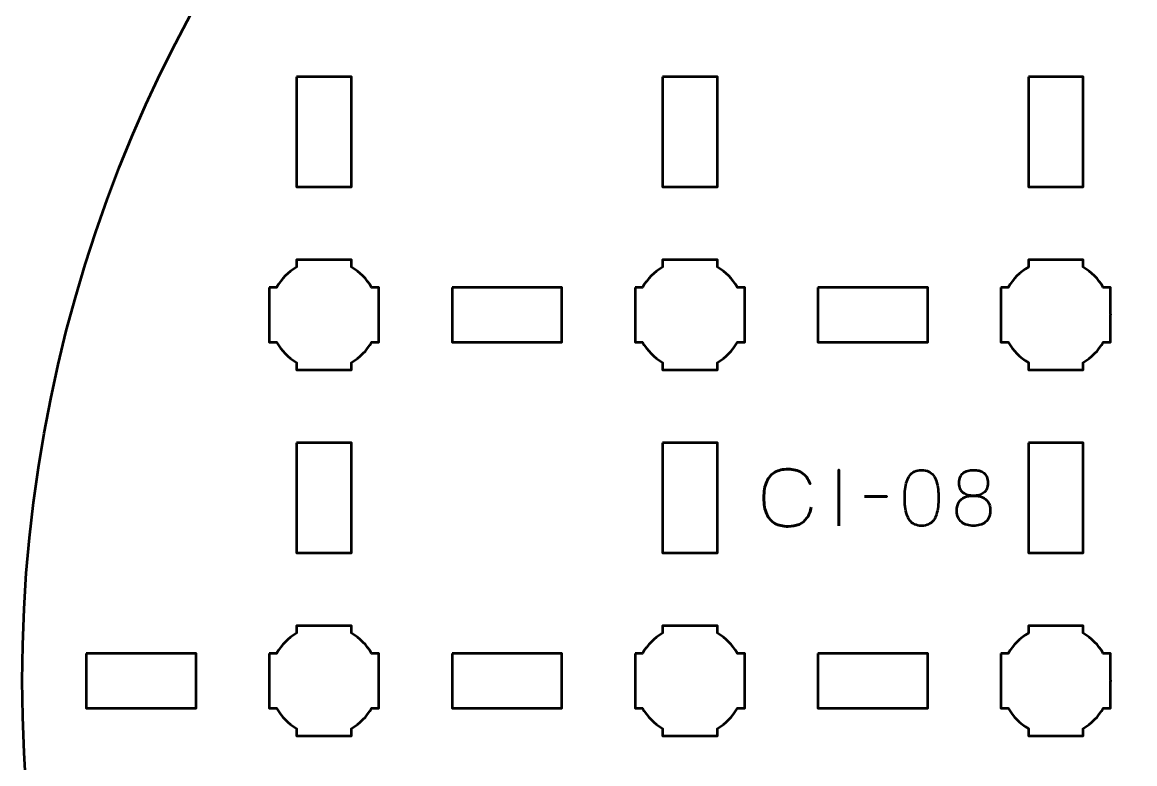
# Model space of a CAD drawing. Header units: centimetres. Extents: x -18.1 to -2.8, y -22.5 to -7.2.
# Drawn here: x -18.15 to -12.07, y -15.3 to -11.25 of the extents above; entities that cross this region are included whole.
import ezdxf

# ---------------------------------------------------------------- set-up
doc = ezdxf.new("R2010")
doc.units = ezdxf.units.CM
doc.header["$MEASUREMENT"] = 0
doc.layers.add('Layer 1', color=7, linetype='Continuous')

msp = doc.modelspace()

# ---------------------------------------------------------------- linework, layer by layer
at = {"layer": 'Layer 1', "lineweight": 53}
msp.add_ellipse((-10.49999, -14.85003), major_axis=(0, 7.65), ratio=1, dxfattribs=at)
for points, knots in [([(-16.6501, -11.55002), (-16.6501, -11.55002), (-16.3501, -11.55002), (-16.3501, -11.55002), (-16.3501, -11.55002), (-16.3501, -11.55002), (-16.3501, -12.15003), (-16.3501, -12.15003), (-16.3501, -12.15003), (-16.3501, -12.15003), (-16.6501, -12.15003), (-16.6501, -12.15003), (-16.6501, -12.15003), (-16.6501, -12.15003), (-16.6501, -11.55002), (-16.6501, -11.55002)], [0, 0, 0, 0, 0.25, 0.25, 0.25, 0.25, 0.5, 0.5, 0.5, 0.5, 0.75, 0.75, 0.75, 0.75, 1, 1, 1, 1]), ([(-14.64999, -11.55002), (-14.64999, -11.55002), (-14.34999, -11.55002), (-14.34999, -11.55002), (-14.34999, -11.55002), (-14.34999, -11.55002), (-14.34999, -12.15003), (-14.34999, -12.15003), (-14.34999, -12.15003), (-14.34999, -12.15003), (-14.64999, -12.15003), (-14.64999, -12.15003), (-14.64999, -12.15003), (-14.64999, -12.15003), (-14.64999, -11.55002), (-14.64999, -11.55002)], [0, 0, 0, 0, 0.25, 0.25, 0.25, 0.25, 0.5, 0.5, 0.5, 0.5, 0.75, 0.75, 0.75, 0.75, 1, 1, 1, 1]), ([(-12.65006, -11.55002), (-12.65006, -11.55002), (-12.35006, -11.55002), (-12.35006, -11.55002), (-12.35006, -11.55002), (-12.35006, -11.55002), (-12.35006, -12.15003), (-12.35006, -12.15003), (-12.35006, -12.15003), (-12.35006, -12.15003), (-12.65006, -12.15003), (-12.65006, -12.15003), (-12.65006, -12.15003), (-12.65006, -12.15003), (-12.65006, -11.55002), (-12.65006, -11.55002)], [0, 0, 0, 0, 0.25, 0.25, 0.25, 0.25, 0.5, 0.5, 0.5, 0.5, 0.75, 0.75, 0.75, 0.75, 1, 1, 1, 1]), ([(-16.8, -12.69994), (-16.8, -12.69994), (-16.7598, -12.69994), (-16.7598, -12.69994), (-16.7598, -12.69994), (-16.73347, -12.65442), (-16.69551, -12.61649), (-16.65, -12.59016), (-16.65, -12.59016), (-16.65, -12.59016), (-16.65, -12.54994), (-16.65, -12.54994), (-16.65, -12.54994), (-16.65, -12.54994), (-16.35, -12.54994), (-16.35, -12.54994), (-16.35, -12.54994), (-16.35, -12.54994), (-16.35, -12.59013), (-16.35, -12.59013), (-16.35, -12.59013), (-16.30447, -12.61646), (-16.26648, -12.65441), (-16.24012, -12.69994), (-16.24012, -12.69994), (-16.24012, -12.69994), (-16.2, -12.69994), (-16.2, -12.69994), (-16.2, -12.69994), (-16.2, -12.69994), (-16.2, -12.84536), (-16.2, -12.84536), (-16.2, -12.84536), (-16.2, -12.84536), (-16.19994, -12.85001), (-16.19994, -12.85001), (-16.19994, -12.85001), (-16.19994, -12.85001), (-16.2, -12.85465), (-16.2, -12.85465), (-16.2, -12.85465), (-16.2, -12.85465), (-16.2, -12.99994), (-16.2, -12.99994), (-16.2, -12.99994), (-16.2, -12.99994), (-16.24007, -12.99994), (-16.24007, -12.99994), (-16.24007, -12.99994), (-16.26642, -13.04551), (-16.30442, -13.08352), (-16.35, -13.10988), (-16.35, -13.10988), (-16.35, -13.10988), (-16.35, -13.14994), (-16.35, -13.14994), (-16.35, -13.14994), (-16.35, -13.14994), (-16.49328, -13.14994), (-16.49328, -13.14994), (-16.49328, -13.14994), (-16.49328, -13.14994), (-16.49995, -13.15002), (-16.49995, -13.15002), (-16.49995, -13.15002), (-16.49995, -13.15002), (-16.50663, -13.14994), (-16.50663, -13.14994), (-16.50663, -13.14994), (-16.50663, -13.14994), (-16.65, -13.14994), (-16.65, -13.14994), (-16.65, -13.14994), (-16.65, -13.14994), (-16.65, -13.10984), (-16.65, -13.10984), (-16.65, -13.10984), (-16.69554, -13.08348), (-16.73352, -13.04549), (-16.75985, -12.99994), (-16.75985, -12.99994), (-16.75985, -12.99994), (-16.8, -12.99994), (-16.8, -12.99994), (-16.8, -12.99994), (-16.8, -12.99994), (-16.8, -12.69994), (-16.8, -12.69994)], [0, 0, 0, 0, 0.0454545, 0.0454545, 0.0454545, 0.0454545, 0.0909091, 0.0909091, 0.0909091, 0.0909091, 0.1363636, 0.1363636, 0.1363636, 0.1363636, 0.1818182, 0.1818182, 0.1818182, 0.1818182, 0.2272727, 0.2272727, 0.2272727, 0.2272727, 0.2727273, 0.2727273, 0.2727273, 0.2727273, 0.3181818, 0.3181818, 0.3181818, 0.3181818, 0.3636364, 0.3636364, 0.3636364, 0.3636364, 0.4090909, 0.4090909, 0.4090909, 0.4090909, 0.4545455, 0.4545455, 0.4545455, 0.4545455, 0.5, 0.5, 0.5, 0.5, 0.5454545, 0.5454545, 0.5454545, 0.5454545, 0.5909091, 0.5909091, 0.5909091, 0.5909091, 0.6363636, 0.6363636, 0.6363636, 0.6363636, 0.6818182, 0.6818182, 0.6818182, 0.6818182, 0.7272727, 0.7272727, 0.7272727, 0.7272727, 0.7727273, 0.7727273, 0.7727273, 0.7727273, 0.8181818, 0.8181818, 0.8181818, 0.8181818, 0.8636364, 0.8636364, 0.8636364, 0.8636364, 0.9090909, 0.9090909, 0.9090909, 0.9090909, 0.9545455, 0.9545455, 0.9545455, 0.9545455, 1, 1, 1, 1]), ([(-14.8, -12.69994), (-14.8, -12.69994), (-14.7598, -12.69994), (-14.7598, -12.69994), (-14.7598, -12.69994), (-14.73347, -12.65442), (-14.69551, -12.61649), (-14.65, -12.59016), (-14.65, -12.59016), (-14.65, -12.59016), (-14.65, -12.54994), (-14.65, -12.54994), (-14.65, -12.54994), (-14.65, -12.54994), (-14.35, -12.54994), (-14.35, -12.54994), (-14.35, -12.54994), (-14.35, -12.54994), (-14.35, -12.59013), (-14.35, -12.59013), (-14.35, -12.59013), (-14.30447, -12.61646), (-14.26648, -12.65441), (-14.24012, -12.69994), (-14.24012, -12.69994), (-14.24012, -12.69994), (-14.2, -12.69994), (-14.2, -12.69994), (-14.2, -12.69994), (-14.2, -12.69994), (-14.2, -12.84536), (-14.2, -12.84536), (-14.2, -12.84536), (-14.2, -12.84536), (-14.19994, -12.85001), (-14.19994, -12.85001), (-14.19994, -12.85001), (-14.19994, -12.85001), (-14.2, -12.85465), (-14.2, -12.85465), (-14.2, -12.85465), (-14.2, -12.85465), (-14.2, -12.99994), (-14.2, -12.99994), (-14.2, -12.99994), (-14.2, -12.99994), (-14.24007, -12.99994), (-14.24007, -12.99994), (-14.24007, -12.99994), (-14.26642, -13.04551), (-14.30442, -13.08352), (-14.35, -13.10988), (-14.35, -13.10988), (-14.35, -13.10988), (-14.35, -13.14994), (-14.35, -13.14994), (-14.35, -13.14994), (-14.35, -13.14994), (-14.49328, -13.14994), (-14.49328, -13.14994), (-14.49328, -13.14994), (-14.49328, -13.14994), (-14.49995, -13.15002), (-14.49995, -13.15002), (-14.49995, -13.15002), (-14.49995, -13.15002), (-14.50663, -13.14994), (-14.50663, -13.14994), (-14.50663, -13.14994), (-14.50663, -13.14994), (-14.65, -13.14994), (-14.65, -13.14994), (-14.65, -13.14994), (-14.65, -13.14994), (-14.65, -13.10984), (-14.65, -13.10984), (-14.65, -13.10984), (-14.69554, -13.08348), (-14.73352, -13.04549), (-14.75985, -12.99994), (-14.75985, -12.99994), (-14.75985, -12.99994), (-14.8, -12.99994), (-14.8, -12.99994), (-14.8, -12.99994), (-14.8, -12.99994), (-14.8, -12.69994), (-14.8, -12.69994)], [0, 0, 0, 0, 0.0454545, 0.0454545, 0.0454545, 0.0454545, 0.0909091, 0.0909091, 0.0909091, 0.0909091, 0.1363636, 0.1363636, 0.1363636, 0.1363636, 0.1818182, 0.1818182, 0.1818182, 0.1818182, 0.2272727, 0.2272727, 0.2272727, 0.2272727, 0.2727273, 0.2727273, 0.2727273, 0.2727273, 0.3181818, 0.3181818, 0.3181818, 0.3181818, 0.3636364, 0.3636364, 0.3636364, 0.3636364, 0.4090909, 0.4090909, 0.4090909, 0.4090909, 0.4545455, 0.4545455, 0.4545455, 0.4545455, 0.5, 0.5, 0.5, 0.5, 0.5454545, 0.5454545, 0.5454545, 0.5454545, 0.5909091, 0.5909091, 0.5909091, 0.5909091, 0.6363636, 0.6363636, 0.6363636, 0.6363636, 0.6818182, 0.6818182, 0.6818182, 0.6818182, 0.7272727, 0.7272727, 0.7272727, 0.7272727, 0.7727273, 0.7727273, 0.7727273, 0.7727273, 0.8181818, 0.8181818, 0.8181818, 0.8181818, 0.8636364, 0.8636364, 0.8636364, 0.8636364, 0.9090909, 0.9090909, 0.9090909, 0.9090909, 0.9545455, 0.9545455, 0.9545455, 0.9545455, 1, 1, 1, 1]), ([(-12.8, -12.69994), (-12.8, -12.69994), (-12.7598, -12.69994), (-12.7598, -12.69994), (-12.7598, -12.69994), (-12.73347, -12.65442), (-12.69551, -12.61649), (-12.65, -12.59016), (-12.65, -12.59016), (-12.65, -12.59016), (-12.65, -12.54994), (-12.65, -12.54994), (-12.65, -12.54994), (-12.65, -12.54994), (-12.35, -12.54994), (-12.35, -12.54994), (-12.35, -12.54994), (-12.35, -12.54994), (-12.35, -12.59013), (-12.35, -12.59013), (-12.35, -12.59013), (-12.30447, -12.61646), (-12.26648, -12.65441), (-12.24012, -12.69994), (-12.24012, -12.69994), (-12.24012, -12.69994), (-12.2, -12.69994), (-12.2, -12.69994), (-12.2, -12.69994), (-12.2, -12.69994), (-12.2, -12.84536), (-12.2, -12.84536), (-12.2, -12.84536), (-12.2, -12.84536), (-12.19994, -12.85001), (-12.19994, -12.85001), (-12.19994, -12.85001), (-12.19994, -12.85001), (-12.2, -12.85465), (-12.2, -12.85465), (-12.2, -12.85465), (-12.2, -12.85465), (-12.2, -12.99994), (-12.2, -12.99994), (-12.2, -12.99994), (-12.2, -12.99994), (-12.24007, -12.99994), (-12.24007, -12.99994), (-12.24007, -12.99994), (-12.26642, -13.04551), (-12.30442, -13.08352), (-12.35, -13.10988), (-12.35, -13.10988), (-12.35, -13.10988), (-12.35, -13.14994), (-12.35, -13.14994), (-12.35, -13.14994), (-12.35, -13.14994), (-12.49328, -13.14994), (-12.49328, -13.14994), (-12.49328, -13.14994), (-12.49328, -13.14994), (-12.49995, -13.15002), (-12.49995, -13.15002), (-12.49995, -13.15002), (-12.49995, -13.15002), (-12.50663, -13.14994), (-12.50663, -13.14994), (-12.50663, -13.14994), (-12.50663, -13.14994), (-12.65, -13.14994), (-12.65, -13.14994), (-12.65, -13.14994), (-12.65, -13.14994), (-12.65, -13.10984), (-12.65, -13.10984), (-12.65, -13.10984), (-12.69554, -13.08348), (-12.73352, -13.04549), (-12.75985, -12.99994), (-12.75985, -12.99994), (-12.75985, -12.99994), (-12.8, -12.99994), (-12.8, -12.99994), (-12.8, -12.99994), (-12.8, -12.99994), (-12.8, -12.69994), (-12.8, -12.69994)], [0, 0, 0, 0, 0.0454545, 0.0454545, 0.0454545, 0.0454545, 0.0909091, 0.0909091, 0.0909091, 0.0909091, 0.1363636, 0.1363636, 0.1363636, 0.1363636, 0.1818182, 0.1818182, 0.1818182, 0.1818182, 0.2272727, 0.2272727, 0.2272727, 0.2272727, 0.2727273, 0.2727273, 0.2727273, 0.2727273, 0.3181818, 0.3181818, 0.3181818, 0.3181818, 0.3636364, 0.3636364, 0.3636364, 0.3636364, 0.4090909, 0.4090909, 0.4090909, 0.4090909, 0.4545455, 0.4545455, 0.4545455, 0.4545455, 0.5, 0.5, 0.5, 0.5, 0.5454545, 0.5454545, 0.5454545, 0.5454545, 0.5909091, 0.5909091, 0.5909091, 0.5909091, 0.6363636, 0.6363636, 0.6363636, 0.6363636, 0.6818182, 0.6818182, 0.6818182, 0.6818182, 0.7272727, 0.7272727, 0.7272727, 0.7272727, 0.7727273, 0.7727273, 0.7727273, 0.7727273, 0.8181818, 0.8181818, 0.8181818, 0.8181818, 0.8636364, 0.8636364, 0.8636364, 0.8636364, 0.9090909, 0.9090909, 0.9090909, 0.9090909, 0.9545455, 0.9545455, 0.9545455, 0.9545455, 1, 1, 1, 1]), ([(-15.79998, -12.70001), (-15.79998, -12.70001), (-15.19997, -12.70001), (-15.19997, -12.70001), (-15.19997, -12.70001), (-15.19997, -12.70001), (-15.19997, -13.00001), (-15.19997, -13.00001), (-15.19997, -13.00001), (-15.19997, -13.00001), (-15.79998, -13.00001), (-15.79998, -13.00001), (-15.79998, -13.00001), (-15.79998, -13.00001), (-15.79998, -12.70001), (-15.79998, -12.70001)], [0, 0, 0, 0, 0.25, 0.25, 0.25, 0.25, 0.5, 0.5, 0.5, 0.5, 0.75, 0.75, 0.75, 0.75, 1, 1, 1, 1]), ([(-13.80001, -12.70001), (-13.80001, -12.70001), (-13.2, -12.70001), (-13.2, -12.70001), (-13.2, -12.70001), (-13.2, -12.70001), (-13.2, -13.00001), (-13.2, -13.00001), (-13.2, -13.00001), (-13.2, -13.00001), (-13.80001, -13.00001), (-13.80001, -13.00001), (-13.80001, -13.00001), (-13.80001, -13.00001), (-13.80001, -12.70001), (-13.80001, -12.70001)], [0, 0, 0, 0, 0.25, 0.25, 0.25, 0.25, 0.5, 0.5, 0.5, 0.5, 0.75, 0.75, 0.75, 0.75, 1, 1, 1, 1]), ([(-16.6501, -13.54999), (-16.6501, -13.54999), (-16.3501, -13.54999), (-16.3501, -13.54999), (-16.3501, -13.54999), (-16.3501, -13.54999), (-16.3501, -14.15), (-16.3501, -14.15), (-16.3501, -14.15), (-16.3501, -14.15), (-16.6501, -14.15), (-16.6501, -14.15), (-16.6501, -14.15), (-16.6501, -14.15), (-16.6501, -13.54999), (-16.6501, -13.54999)], [0, 0, 0, 0, 0.25, 0.25, 0.25, 0.25, 0.5, 0.5, 0.5, 0.5, 0.75, 0.75, 0.75, 0.75, 1, 1, 1, 1]), ([(-14.64999, -13.54999), (-14.64999, -13.54999), (-14.34999, -13.54999), (-14.34999, -13.54999), (-14.34999, -13.54999), (-14.34999, -13.54999), (-14.34999, -14.15), (-14.34999, -14.15), (-14.34999, -14.15), (-14.34999, -14.15), (-14.64999, -14.15), (-14.64999, -14.15), (-14.64999, -14.15), (-14.64999, -14.15), (-14.64999, -13.54999), (-14.64999, -13.54999)], [0, 0, 0, 0, 0.25, 0.25, 0.25, 0.25, 0.5, 0.5, 0.5, 0.5, 0.75, 0.75, 0.75, 0.75, 1, 1, 1, 1]), ([(-12.65006, -13.54999), (-12.65006, -13.54999), (-12.35006, -13.54999), (-12.35006, -13.54999), (-12.35006, -13.54999), (-12.35006, -13.54999), (-12.35006, -14.15), (-12.35006, -14.15), (-12.35006, -14.15), (-12.35006, -14.15), (-12.65006, -14.15), (-12.65006, -14.15), (-12.65006, -14.15), (-12.65006, -14.15), (-12.65006, -13.54999), (-12.65006, -13.54999)], [0, 0, 0, 0, 0.25, 0.25, 0.25, 0.25, 0.5, 0.5, 0.5, 0.5, 0.75, 0.75, 0.75, 0.75, 1, 1, 1, 1]), ([(-16.8, -14.69994), (-16.8, -14.69994), (-16.7598, -14.69994), (-16.7598, -14.69994), (-16.7598, -14.69994), (-16.73347, -14.65442), (-16.69551, -14.61649), (-16.65, -14.59016), (-16.65, -14.59016), (-16.65, -14.59016), (-16.65, -14.54994), (-16.65, -14.54994), (-16.65, -14.54994), (-16.65, -14.54994), (-16.35, -14.54994), (-16.35, -14.54994), (-16.35, -14.54994), (-16.35, -14.54994), (-16.35, -14.59013), (-16.35, -14.59013), (-16.35, -14.59013), (-16.30447, -14.61646), (-16.26648, -14.65441), (-16.24012, -14.69994), (-16.24012, -14.69994), (-16.24012, -14.69994), (-16.2, -14.69994), (-16.2, -14.69994), (-16.2, -14.69994), (-16.2, -14.69994), (-16.2, -14.84536), (-16.2, -14.84536), (-16.2, -14.84536), (-16.2, -14.84536), (-16.19994, -14.85001), (-16.19994, -14.85001), (-16.19994, -14.85001), (-16.19994, -14.85001), (-16.2, -14.85465), (-16.2, -14.85465), (-16.2, -14.85465), (-16.2, -14.85465), (-16.2, -14.99994), (-16.2, -14.99994), (-16.2, -14.99994), (-16.2, -14.99994), (-16.24007, -14.99994), (-16.24007, -14.99994), (-16.24007, -14.99994), (-16.26642, -15.04551), (-16.30442, -15.08352), (-16.35, -15.10988), (-16.35, -15.10988), (-16.35, -15.10988), (-16.35, -15.14994), (-16.35, -15.14994), (-16.35, -15.14994), (-16.35, -15.14994), (-16.49328, -15.14994), (-16.49328, -15.14994), (-16.49328, -15.14994), (-16.49328, -15.14994), (-16.49995, -15.15002), (-16.49995, -15.15002), (-16.49995, -15.15002), (-16.49995, -15.15002), (-16.50663, -15.14994), (-16.50663, -15.14994), (-16.50663, -15.14994), (-16.50663, -15.14994), (-16.65, -15.14994), (-16.65, -15.14994), (-16.65, -15.14994), (-16.65, -15.14994), (-16.65, -15.10984), (-16.65, -15.10984), (-16.65, -15.10984), (-16.69554, -15.08348), (-16.73352, -15.04549), (-16.75985, -14.99994), (-16.75985, -14.99994), (-16.75985, -14.99994), (-16.8, -14.99994), (-16.8, -14.99994), (-16.8, -14.99994), (-16.8, -14.99994), (-16.8, -14.69994), (-16.8, -14.69994)], [0, 0, 0, 0, 0.0454545, 0.0454545, 0.0454545, 0.0454545, 0.0909091, 0.0909091, 0.0909091, 0.0909091, 0.1363636, 0.1363636, 0.1363636, 0.1363636, 0.1818182, 0.1818182, 0.1818182, 0.1818182, 0.2272727, 0.2272727, 0.2272727, 0.2272727, 0.2727273, 0.2727273, 0.2727273, 0.2727273, 0.3181818, 0.3181818, 0.3181818, 0.3181818, 0.3636364, 0.3636364, 0.3636364, 0.3636364, 0.4090909, 0.4090909, 0.4090909, 0.4090909, 0.4545455, 0.4545455, 0.4545455, 0.4545455, 0.5, 0.5, 0.5, 0.5, 0.5454545, 0.5454545, 0.5454545, 0.5454545, 0.5909091, 0.5909091, 0.5909091, 0.5909091, 0.6363636, 0.6363636, 0.6363636, 0.6363636, 0.6818182, 0.6818182, 0.6818182, 0.6818182, 0.7272727, 0.7272727, 0.7272727, 0.7272727, 0.7727273, 0.7727273, 0.7727273, 0.7727273, 0.8181818, 0.8181818, 0.8181818, 0.8181818, 0.8636364, 0.8636364, 0.8636364, 0.8636364, 0.9090909, 0.9090909, 0.9090909, 0.9090909, 0.9545455, 0.9545455, 0.9545455, 0.9545455, 1, 1, 1, 1]), ([(-14.8, -14.69994), (-14.8, -14.69994), (-14.7598, -14.69994), (-14.7598, -14.69994), (-14.7598, -14.69994), (-14.73347, -14.65442), (-14.69551, -14.61649), (-14.65, -14.59016), (-14.65, -14.59016), (-14.65, -14.59016), (-14.65, -14.54994), (-14.65, -14.54994), (-14.65, -14.54994), (-14.65, -14.54994), (-14.35, -14.54994), (-14.35, -14.54994), (-14.35, -14.54994), (-14.35, -14.54994), (-14.35, -14.59013), (-14.35, -14.59013), (-14.35, -14.59013), (-14.30447, -14.61646), (-14.26648, -14.65441), (-14.24012, -14.69994), (-14.24012, -14.69994), (-14.24012, -14.69994), (-14.2, -14.69994), (-14.2, -14.69994), (-14.2, -14.69994), (-14.2, -14.69994), (-14.2, -14.84536), (-14.2, -14.84536), (-14.2, -14.84536), (-14.2, -14.84536), (-14.19994, -14.85001), (-14.19994, -14.85001), (-14.19994, -14.85001), (-14.19994, -14.85001), (-14.2, -14.85465), (-14.2, -14.85465), (-14.2, -14.85465), (-14.2, -14.85465), (-14.2, -14.99994), (-14.2, -14.99994), (-14.2, -14.99994), (-14.2, -14.99994), (-14.24007, -14.99994), (-14.24007, -14.99994), (-14.24007, -14.99994), (-14.26642, -15.04551), (-14.30442, -15.08352), (-14.35, -15.10988), (-14.35, -15.10988), (-14.35, -15.10988), (-14.35, -15.14994), (-14.35, -15.14994), (-14.35, -15.14994), (-14.35, -15.14994), (-14.49328, -15.14994), (-14.49328, -15.14994), (-14.49328, -15.14994), (-14.49328, -15.14994), (-14.49995, -15.15002), (-14.49995, -15.15002), (-14.49995, -15.15002), (-14.49995, -15.15002), (-14.50663, -15.14994), (-14.50663, -15.14994), (-14.50663, -15.14994), (-14.50663, -15.14994), (-14.65, -15.14994), (-14.65, -15.14994), (-14.65, -15.14994), (-14.65, -15.14994), (-14.65, -15.10984), (-14.65, -15.10984), (-14.65, -15.10984), (-14.69554, -15.08348), (-14.73352, -15.04549), (-14.75985, -14.99994), (-14.75985, -14.99994), (-14.75985, -14.99994), (-14.8, -14.99994), (-14.8, -14.99994), (-14.8, -14.99994), (-14.8, -14.99994), (-14.8, -14.69994), (-14.8, -14.69994)], [0, 0, 0, 0, 0.0454545, 0.0454545, 0.0454545, 0.0454545, 0.0909091, 0.0909091, 0.0909091, 0.0909091, 0.1363636, 0.1363636, 0.1363636, 0.1363636, 0.1818182, 0.1818182, 0.1818182, 0.1818182, 0.2272727, 0.2272727, 0.2272727, 0.2272727, 0.2727273, 0.2727273, 0.2727273, 0.2727273, 0.3181818, 0.3181818, 0.3181818, 0.3181818, 0.3636364, 0.3636364, 0.3636364, 0.3636364, 0.4090909, 0.4090909, 0.4090909, 0.4090909, 0.4545455, 0.4545455, 0.4545455, 0.4545455, 0.5, 0.5, 0.5, 0.5, 0.5454545, 0.5454545, 0.5454545, 0.5454545, 0.5909091, 0.5909091, 0.5909091, 0.5909091, 0.6363636, 0.6363636, 0.6363636, 0.6363636, 0.6818182, 0.6818182, 0.6818182, 0.6818182, 0.7272727, 0.7272727, 0.7272727, 0.7272727, 0.7727273, 0.7727273, 0.7727273, 0.7727273, 0.8181818, 0.8181818, 0.8181818, 0.8181818, 0.8636364, 0.8636364, 0.8636364, 0.8636364, 0.9090909, 0.9090909, 0.9090909, 0.9090909, 0.9545455, 0.9545455, 0.9545455, 0.9545455, 1, 1, 1, 1]), ([(-12.8, -14.69994), (-12.8, -14.69994), (-12.7598, -14.69994), (-12.7598, -14.69994), (-12.7598, -14.69994), (-12.73347, -14.65442), (-12.69551, -14.61649), (-12.65, -14.59016), (-12.65, -14.59016), (-12.65, -14.59016), (-12.65, -14.54994), (-12.65, -14.54994), (-12.65, -14.54994), (-12.65, -14.54994), (-12.35, -14.54994), (-12.35, -14.54994), (-12.35, -14.54994), (-12.35, -14.54994), (-12.35, -14.59013), (-12.35, -14.59013), (-12.35, -14.59013), (-12.30447, -14.61646), (-12.26648, -14.65441), (-12.24012, -14.69994), (-12.24012, -14.69994), (-12.24012, -14.69994), (-12.2, -14.69994), (-12.2, -14.69994), (-12.2, -14.69994), (-12.2, -14.69994), (-12.2, -14.84536), (-12.2, -14.84536), (-12.2, -14.84536), (-12.2, -14.84536), (-12.19994, -14.85001), (-12.19994, -14.85001), (-12.19994, -14.85001), (-12.19994, -14.85001), (-12.2, -14.85465), (-12.2, -14.85465), (-12.2, -14.85465), (-12.2, -14.85465), (-12.2, -14.99994), (-12.2, -14.99994), (-12.2, -14.99994), (-12.2, -14.99994), (-12.24007, -14.99994), (-12.24007, -14.99994), (-12.24007, -14.99994), (-12.26642, -15.04551), (-12.30442, -15.08352), (-12.35, -15.10988), (-12.35, -15.10988), (-12.35, -15.10988), (-12.35, -15.14994), (-12.35, -15.14994), (-12.35, -15.14994), (-12.35, -15.14994), (-12.49328, -15.14994), (-12.49328, -15.14994), (-12.49328, -15.14994), (-12.49328, -15.14994), (-12.49995, -15.15002), (-12.49995, -15.15002), (-12.49995, -15.15002), (-12.49995, -15.15002), (-12.50663, -15.14994), (-12.50663, -15.14994), (-12.50663, -15.14994), (-12.50663, -15.14994), (-12.65, -15.14994), (-12.65, -15.14994), (-12.65, -15.14994), (-12.65, -15.14994), (-12.65, -15.10984), (-12.65, -15.10984), (-12.65, -15.10984), (-12.69554, -15.08348), (-12.73352, -15.04549), (-12.75985, -14.99994), (-12.75985, -14.99994), (-12.75985, -14.99994), (-12.8, -14.99994), (-12.8, -14.99994), (-12.8, -14.99994), (-12.8, -14.99994), (-12.8, -14.69994), (-12.8, -14.69994)], [0, 0, 0, 0, 0.0454545, 0.0454545, 0.0454545, 0.0454545, 0.0909091, 0.0909091, 0.0909091, 0.0909091, 0.1363636, 0.1363636, 0.1363636, 0.1363636, 0.1818182, 0.1818182, 0.1818182, 0.1818182, 0.2272727, 0.2272727, 0.2272727, 0.2272727, 0.2727273, 0.2727273, 0.2727273, 0.2727273, 0.3181818, 0.3181818, 0.3181818, 0.3181818, 0.3636364, 0.3636364, 0.3636364, 0.3636364, 0.4090909, 0.4090909, 0.4090909, 0.4090909, 0.4545455, 0.4545455, 0.4545455, 0.4545455, 0.5, 0.5, 0.5, 0.5, 0.5454545, 0.5454545, 0.5454545, 0.5454545, 0.5909091, 0.5909091, 0.5909091, 0.5909091, 0.6363636, 0.6363636, 0.6363636, 0.6363636, 0.6818182, 0.6818182, 0.6818182, 0.6818182, 0.7272727, 0.7272727, 0.7272727, 0.7272727, 0.7727273, 0.7727273, 0.7727273, 0.7727273, 0.8181818, 0.8181818, 0.8181818, 0.8181818, 0.8636364, 0.8636364, 0.8636364, 0.8636364, 0.9090909, 0.9090909, 0.9090909, 0.9090909, 0.9545455, 0.9545455, 0.9545455, 0.9545455, 1, 1, 1, 1]), ([(-17.80005, -14.69994), (-17.80005, -14.69994), (-17.20005, -14.69994), (-17.20005, -14.69994), (-17.20005, -14.69994), (-17.20005, -14.69994), (-17.20005, -14.99994), (-17.20005, -14.99994), (-17.20005, -14.99994), (-17.20005, -14.99994), (-17.80005, -14.99994), (-17.80005, -14.99994), (-17.80005, -14.99994), (-17.80005, -14.99994), (-17.80005, -14.69994), (-17.80005, -14.69994)], [0, 0, 0, 0, 0.25, 0.25, 0.25, 0.25, 0.5, 0.5, 0.5, 0.5, 0.75, 0.75, 0.75, 0.75, 1, 1, 1, 1]), ([(-15.79998, -14.69994), (-15.79998, -14.69994), (-15.19997, -14.69994), (-15.19997, -14.69994), (-15.19997, -14.69994), (-15.19997, -14.69994), (-15.19997, -14.99994), (-15.19997, -14.99994), (-15.19997, -14.99994), (-15.19997, -14.99994), (-15.79998, -14.99994), (-15.79998, -14.99994), (-15.79998, -14.99994), (-15.79998, -14.99994), (-15.79998, -14.69994), (-15.79998, -14.69994)], [0, 0, 0, 0, 0.25, 0.25, 0.25, 0.25, 0.5, 0.5, 0.5, 0.5, 0.75, 0.75, 0.75, 0.75, 1, 1, 1, 1]), ([(-13.80001, -14.69994), (-13.80001, -14.69994), (-13.2, -14.69994), (-13.2, -14.69994), (-13.2, -14.69994), (-13.2, -14.69994), (-13.2, -14.99994), (-13.2, -14.99994), (-13.2, -14.99994), (-13.2, -14.99994), (-13.80001, -14.99994), (-13.80001, -14.99994), (-13.80001, -14.99994), (-13.80001, -14.99994), (-13.80001, -14.69994), (-13.80001, -14.69994)], [0, 0, 0, 0, 0.25, 0.25, 0.25, 0.25, 0.5, 0.5, 0.5, 0.5, 0.75, 0.75, 0.75, 0.75, 1, 1, 1, 1])]:
    msp.add_open_spline(points, degree=3, knots=knots, dxfattribs=at)
at = {"layer": 'Layer 1', "color": 5, "lineweight": 53}
for points, knots in [([(-13.83675, -13.90037), (-13.84127, -13.92457), (-13.84917, -13.94454), (-13.86025, -13.9602), (-13.86025, -13.9602), (-13.87139, -13.9758), (-13.88565, -13.98737), (-13.903, -13.99492), (-13.903, -13.99492), (-13.92029, -14.00247), (-13.94061, -14.00628), (-13.96375, -14.00621), (-13.96375, -14.00621), (-13.9919, -14.00628), (-14.01582, -14.00084), (-14.03544, -13.98977), (-14.03544, -13.98977), (-14.05505, -13.97876), (-14.07001, -13.96176), (-14.08031, -13.93869), (-14.08031, -13.93869), (-14.09061, -13.91561), (-14.09576, -13.88605), (-14.09583, -13.85), (-14.09583, -13.85), (-14.09576, -13.81409), (-14.09061, -13.78459), (-14.08031, -13.76152), (-14.08031, -13.76152), (-14.07001, -13.73845), (-14.05505, -13.72138), (-14.03544, -13.7103), (-14.03544, -13.7103), (-14.01582, -13.69922), (-13.9919, -13.69372), (-13.96375, -13.69379), (-13.96375, -13.69379), (-13.93362, -13.69372), (-13.90837, -13.70014), (-13.88805, -13.71305), (-13.88805, -13.71305), (-13.8678, -13.72596), (-13.85291, -13.74593), (-13.84353, -13.77295), (-13.84353, -13.77295), (-13.85291, -13.74593), (-13.8678, -13.72596), (-13.88805, -13.71305), (-13.88805, -13.71305), (-13.90837, -13.70014), (-13.93362, -13.69372), (-13.96375, -13.69379), (-13.96375, -13.69379), (-13.9919, -13.69372), (-14.01582, -13.69922), (-14.03544, -13.7103), (-14.03544, -13.7103), (-14.05505, -13.72138), (-14.07001, -13.73845), (-14.08031, -13.76152), (-14.08031, -13.76152), (-14.09061, -13.78459), (-14.09576, -13.81409), (-14.09583, -13.85), (-14.09583, -13.85), (-14.09576, -13.88605), (-14.09061, -13.91561), (-14.08031, -13.93869), (-14.08031, -13.93869), (-14.07001, -13.96176), (-14.05505, -13.97876), (-14.03544, -13.98977), (-14.03544, -13.98977), (-14.01582, -14.00084), (-13.9919, -14.00628), (-13.96375, -14.00621), (-13.96375, -14.00621), (-13.94061, -14.00628), (-13.92029, -14.00247), (-13.903, -13.99492), (-13.903, -13.99492), (-13.88565, -13.98737), (-13.87139, -13.9758), (-13.86025, -13.9602), (-13.86025, -13.9602), (-13.84917, -13.94454), (-13.84127, -13.92457), (-13.83675, -13.90037)], [0, 0, 0, 0, 0.0454545, 0.0454545, 0.0454545, 0.0454545, 0.0909091, 0.0909091, 0.0909091, 0.0909091, 0.1363636, 0.1363636, 0.1363636, 0.1363636, 0.1818182, 0.1818182, 0.1818182, 0.1818182, 0.2272727, 0.2272727, 0.2272727, 0.2272727, 0.2727273, 0.2727273, 0.2727273, 0.2727273, 0.3181818, 0.3181818, 0.3181818, 0.3181818, 0.3636364, 0.3636364, 0.3636364, 0.3636364, 0.4090909, 0.4090909, 0.4090909, 0.4090909, 0.4545455, 0.4545455, 0.4545455, 0.4545455, 0.5, 0.5, 0.5, 0.5, 0.5454545, 0.5454545, 0.5454545, 0.5454545, 0.5909091, 0.5909091, 0.5909091, 0.5909091, 0.6363636, 0.6363636, 0.6363636, 0.6363636, 0.6818182, 0.6818182, 0.6818182, 0.6818182, 0.7272727, 0.7272727, 0.7272727, 0.7272727, 0.7727273, 0.7727273, 0.7727273, 0.7727273, 0.8181818, 0.8181818, 0.8181818, 0.8181818, 0.8636364, 0.8636364, 0.8636364, 0.8636364, 0.9090909, 0.9090909, 0.9090909, 0.9090909, 0.9545455, 0.9545455, 0.9545455, 0.9545455, 1, 1, 1, 1]), ([(-13.68689, -14.00282), (-13.68689, -14.00282), (-13.68689, -13.6976), (-13.68689, -13.6976), (-13.68689, -13.6976), (-13.68689, -13.6976), (-13.68689, -14.00282), (-13.68689, -14.00282)], [0, 0, 0, 0, 0.5, 0.5, 0.5, 0.5, 1, 1, 1, 1]), ([(-13.2335, -14.00282), (-13.21869, -14.00275), (-13.20592, -14.00014), (-13.19526, -13.99506), (-13.19526, -13.99506), (-13.18468, -13.98998), (-13.17586, -13.98271), (-13.16881, -13.97347), (-13.16881, -13.97347), (-13.16182, -13.96416), (-13.15632, -13.95315), (-13.15223, -13.94045), (-13.15223, -13.94045), (-13.1482, -13.92775), (-13.14531, -13.91385), (-13.14369, -13.89861), (-13.14369, -13.89861), (-13.14199, -13.88337), (-13.14115, -13.86735), (-13.14122, -13.85042), (-13.14122, -13.85042), (-13.14115, -13.83356), (-13.14199, -13.81754), (-13.14369, -13.80237), (-13.14369, -13.80237), (-13.14531, -13.7872), (-13.1482, -13.77323), (-13.15223, -13.76053), (-13.15223, -13.76053), (-13.15632, -13.7479), (-13.16182, -13.7369), (-13.16881, -13.72751), (-13.16881, -13.72751), (-13.17586, -13.7182), (-13.18468, -13.71093), (-13.19526, -13.70585), (-13.19526, -13.70585), (-13.20592, -13.7007), (-13.21869, -13.69809), (-13.2335, -13.69802), (-13.2335, -13.69802), (-13.24832, -13.69809), (-13.26109, -13.7007), (-13.27175, -13.70585), (-13.27175, -13.70585), (-13.28233, -13.71093), (-13.29115, -13.7182), (-13.2982, -13.72751), (-13.2982, -13.72751), (-13.30519, -13.7369), (-13.31069, -13.7479), (-13.31478, -13.76053), (-13.31478, -13.76053), (-13.31881, -13.77323), (-13.3217, -13.7872), (-13.32332, -13.80237), (-13.32332, -13.80237), (-13.32501, -13.81754), (-13.32586, -13.83356), (-13.32579, -13.85042), (-13.32579, -13.85042), (-13.32586, -13.86735), (-13.32501, -13.88337), (-13.32332, -13.89861), (-13.32332, -13.89861), (-13.3217, -13.91385), (-13.31881, -13.92775), (-13.31478, -13.94045), (-13.31478, -13.94045), (-13.31069, -13.95315), (-13.30519, -13.96416), (-13.2982, -13.97347), (-13.2982, -13.97347), (-13.29115, -13.98271), (-13.28233, -13.98998), (-13.27175, -13.99506), (-13.27175, -13.99506), (-13.26109, -14.00014), (-13.24832, -14.00275), (-13.2335, -14.00282)], [0, 0, 0, 0, 0.05, 0.05, 0.05, 0.05, 0.1, 0.1, 0.1, 0.1, 0.15, 0.15, 0.15, 0.15, 0.2, 0.2, 0.2, 0.2, 0.25, 0.25, 0.25, 0.25, 0.3, 0.3, 0.3, 0.3, 0.35, 0.35, 0.35, 0.35, 0.4, 0.4, 0.4, 0.4, 0.45, 0.45, 0.45, 0.45, 0.5, 0.5, 0.5, 0.5, 0.55, 0.55, 0.55, 0.55, 0.6, 0.6, 0.6, 0.6, 0.65, 0.65, 0.65, 0.65, 0.7, 0.7, 0.7, 0.7, 0.75, 0.75, 0.75, 0.75, 0.8, 0.8, 0.8, 0.8, 0.85, 0.85, 0.85, 0.85, 0.9, 0.9, 0.9, 0.9, 0.95, 0.95, 0.95, 0.95, 1, 1, 1, 1]), ([(-13.2335, -14.00282), (-13.21869, -14.00275), (-13.20592, -14.00014), (-13.19526, -13.99506), (-13.19526, -13.99506), (-13.18468, -13.98998), (-13.17586, -13.98271), (-13.16881, -13.97347), (-13.16881, -13.97347), (-13.16182, -13.96416), (-13.15632, -13.95315), (-13.15223, -13.94045), (-13.15223, -13.94045), (-13.1482, -13.92775), (-13.14531, -13.91385), (-13.14369, -13.89861), (-13.14369, -13.89861), (-13.14199, -13.88337), (-13.14115, -13.86735), (-13.14122, -13.85042), (-13.14122, -13.85042), (-13.14115, -13.83356), (-13.14199, -13.81754), (-13.14369, -13.80237), (-13.14369, -13.80237), (-13.14531, -13.7872), (-13.1482, -13.77323), (-13.15223, -13.76053), (-13.15223, -13.76053), (-13.15632, -13.7479), (-13.16182, -13.7369), (-13.16881, -13.72751), (-13.16881, -13.72751), (-13.17586, -13.7182), (-13.18468, -13.71093), (-13.19526, -13.70585), (-13.19526, -13.70585), (-13.20592, -13.7007), (-13.21869, -13.69809), (-13.2335, -13.69802), (-13.2335, -13.69802), (-13.24832, -13.69809), (-13.26109, -13.7007), (-13.27175, -13.70585), (-13.27175, -13.70585), (-13.28233, -13.71093), (-13.29115, -13.7182), (-13.2982, -13.72751), (-13.2982, -13.72751), (-13.30519, -13.7369), (-13.31069, -13.7479), (-13.31478, -13.76053), (-13.31478, -13.76053), (-13.31881, -13.77323), (-13.3217, -13.7872), (-13.32332, -13.80237), (-13.32332, -13.80237), (-13.32501, -13.81754), (-13.32586, -13.83356), (-13.32579, -13.85042), (-13.32579, -13.85042), (-13.32586, -13.86735), (-13.32501, -13.88337), (-13.32332, -13.89861), (-13.32332, -13.89861), (-13.3217, -13.91385), (-13.31881, -13.92775), (-13.31478, -13.94045), (-13.31478, -13.94045), (-13.31069, -13.95315), (-13.30519, -13.96416), (-13.2982, -13.97347), (-13.2982, -13.97347), (-13.29115, -13.98271), (-13.28233, -13.98998), (-13.27175, -13.99506), (-13.27175, -13.99506), (-13.26109, -14.00014), (-13.24832, -14.00275), (-13.2335, -14.00282)], [0, 0, 0, 0, 0.05, 0.05, 0.05, 0.05, 0.1, 0.1, 0.1, 0.1, 0.15, 0.15, 0.15, 0.15, 0.2, 0.2, 0.2, 0.2, 0.25, 0.25, 0.25, 0.25, 0.3, 0.3, 0.3, 0.3, 0.35, 0.35, 0.35, 0.35, 0.4, 0.4, 0.4, 0.4, 0.45, 0.45, 0.45, 0.45, 0.5, 0.5, 0.5, 0.5, 0.55, 0.55, 0.55, 0.55, 0.6, 0.6, 0.6, 0.6, 0.65, 0.65, 0.65, 0.65, 0.7, 0.7, 0.7, 0.7, 0.75, 0.75, 0.75, 0.75, 0.8, 0.8, 0.8, 0.8, 0.85, 0.85, 0.85, 0.85, 0.9, 0.9, 0.9, 0.9, 0.95, 0.95, 0.95, 0.95, 1, 1, 1, 1]), ([(-12.94987, -13.83899), (-12.93901, -13.83899), (-12.92885, -13.83772), (-12.91932, -13.83518), (-12.91932, -13.83518), (-12.90987, -13.83257), (-12.90154, -13.82848), (-12.89428, -13.8229), (-12.89428, -13.8229), (-12.88708, -13.81733), (-12.88144, -13.81006), (-12.87734, -13.8011), (-12.87734, -13.8011), (-12.87325, -13.79221), (-12.87121, -13.78142), (-12.87114, -13.76872), (-12.87114, -13.76872), (-12.87121, -13.75602), (-12.87318, -13.74515), (-12.87706, -13.73612), (-12.87706, -13.73612), (-12.88094, -13.72709), (-12.88645, -13.71968), (-12.8935, -13.71397), (-12.8935, -13.71397), (-12.90056, -13.70832), (-12.90888, -13.70416), (-12.91848, -13.70155), (-12.91848, -13.70155), (-12.928, -13.69894), (-12.93852, -13.69781), (-12.94987, -13.69802), (-12.94987, -13.69802), (-12.96123, -13.69816), (-12.97175, -13.69965), (-12.98127, -13.70226), (-12.98127, -13.70226), (-12.99087, -13.70494), (-12.99919, -13.70903), (-13.00625, -13.7146), (-13.00625, -13.7146), (-13.0133, -13.72018), (-13.01881, -13.72744), (-13.02269, -13.73633), (-13.02269, -13.73633), (-13.02657, -13.74529), (-13.02854, -13.75602), (-13.02861, -13.76872), (-13.02861, -13.76872), (-13.02854, -13.78142), (-13.0265, -13.79221), (-13.0224, -13.8011), (-13.0224, -13.8011), (-13.01831, -13.81006), (-13.01267, -13.81733), (-13.0054, -13.8229), (-13.0054, -13.8229), (-12.9982, -13.82848), (-12.98988, -13.83257), (-12.98042, -13.83518), (-12.98042, -13.83518), (-12.9709, -13.83772), (-12.96074, -13.83899), (-12.94987, -13.83899)], [0, 0, 0, 0, 0.0625, 0.0625, 0.0625, 0.0625, 0.125, 0.125, 0.125, 0.125, 0.1875, 0.1875, 0.1875, 0.1875, 0.25, 0.25, 0.25, 0.25, 0.3125, 0.3125, 0.3125, 0.3125, 0.375, 0.375, 0.375, 0.375, 0.4375, 0.4375, 0.4375, 0.4375, 0.5, 0.5, 0.5, 0.5, 0.5625, 0.5625, 0.5625, 0.5625, 0.625, 0.625, 0.625, 0.625, 0.6875, 0.6875, 0.6875, 0.6875, 0.75, 0.75, 0.75, 0.75, 0.8125, 0.8125, 0.8125, 0.8125, 0.875, 0.875, 0.875, 0.875, 0.9375, 0.9375, 0.9375, 0.9375, 1, 1, 1, 1]), ([(-12.94987, -13.83899), (-12.93901, -13.83899), (-12.92885, -13.83772), (-12.91932, -13.83518), (-12.91932, -13.83518), (-12.90987, -13.83257), (-12.90154, -13.82848), (-12.89428, -13.8229), (-12.89428, -13.8229), (-12.88708, -13.81733), (-12.88144, -13.81006), (-12.87734, -13.8011), (-12.87734, -13.8011), (-12.87325, -13.79221), (-12.87121, -13.78142), (-12.87114, -13.76872), (-12.87114, -13.76872), (-12.87121, -13.75602), (-12.87318, -13.74515), (-12.87706, -13.73612), (-12.87706, -13.73612), (-12.88094, -13.72709), (-12.88645, -13.71968), (-12.8935, -13.71397), (-12.8935, -13.71397), (-12.90056, -13.70832), (-12.90888, -13.70416), (-12.91848, -13.70155), (-12.91848, -13.70155), (-12.928, -13.69894), (-12.93852, -13.69781), (-12.94987, -13.69802), (-12.94987, -13.69802), (-12.96123, -13.69816), (-12.97175, -13.69965), (-12.98127, -13.70226), (-12.98127, -13.70226), (-12.99087, -13.70494), (-12.99919, -13.70903), (-13.00625, -13.7146), (-13.00625, -13.7146), (-13.0133, -13.72018), (-13.01881, -13.72744), (-13.02269, -13.73633), (-13.02269, -13.73633), (-13.02657, -13.74529), (-13.02854, -13.75602), (-13.02861, -13.76872), (-13.02861, -13.76872), (-13.02854, -13.78142), (-13.0265, -13.79221), (-13.0224, -13.8011), (-13.0224, -13.8011), (-13.01831, -13.81006), (-13.01267, -13.81733), (-13.0054, -13.8229), (-13.0054, -13.8229), (-12.9982, -13.82848), (-12.98988, -13.83257), (-12.98042, -13.83518), (-12.98042, -13.83518), (-12.9709, -13.83772), (-12.96074, -13.83899), (-12.94987, -13.83899)], [0, 0, 0, 0, 0.0625, 0.0625, 0.0625, 0.0625, 0.125, 0.125, 0.125, 0.125, 0.1875, 0.1875, 0.1875, 0.1875, 0.25, 0.25, 0.25, 0.25, 0.3125, 0.3125, 0.3125, 0.3125, 0.375, 0.375, 0.375, 0.375, 0.4375, 0.4375, 0.4375, 0.4375, 0.5, 0.5, 0.5, 0.5, 0.5625, 0.5625, 0.5625, 0.5625, 0.625, 0.625, 0.625, 0.625, 0.6875, 0.6875, 0.6875, 0.6875, 0.75, 0.75, 0.75, 0.75, 0.8125, 0.8125, 0.8125, 0.8125, 0.875, 0.875, 0.875, 0.875, 0.9375, 0.9375, 0.9375, 0.9375, 1, 1, 1, 1]), ([(-13.54592, -13.84322), (-13.54592, -13.84322), (-13.42273, -13.84322), (-13.42273, -13.84322), (-13.42273, -13.84322), (-13.42273, -13.84322), (-13.54592, -13.84322), (-13.54592, -13.84322)], [0, 0, 0, 0, 0.5, 0.5, 0.5, 0.5, 1, 1, 1, 1]), ([(-12.94987, -14.00282), (-12.93717, -14.00282), (-12.92532, -14.00134), (-12.91431, -13.99823), (-12.91431, -13.99823), (-12.90331, -13.99513), (-12.89364, -13.99026), (-12.88525, -13.98363), (-12.88525, -13.98363), (-12.87692, -13.97707), (-12.87036, -13.9686), (-12.86563, -13.95816), (-12.86563, -13.95816), (-12.8609, -13.94779), (-12.85851, -13.9353), (-12.85844, -13.92069), (-12.85844, -13.92069), (-12.85858, -13.90129), (-12.86239, -13.88556), (-12.86994, -13.87356), (-12.86994, -13.87356), (-12.87748, -13.8615), (-12.88807, -13.85275), (-12.90169, -13.84718), (-12.90169, -13.84718), (-12.91537, -13.84167), (-12.93139, -13.83892), (-12.94987, -13.83899), (-12.94987, -13.83899), (-12.96829, -13.83892), (-12.98438, -13.84167), (-12.99792, -13.84718), (-12.99792, -13.84718), (-13.01154, -13.85275), (-13.02205, -13.8615), (-13.02953, -13.87356), (-13.02953, -13.87356), (-13.03701, -13.88556), (-13.04082, -13.90129), (-13.04089, -13.92069), (-13.04089, -13.92069), (-13.04082, -13.9353), (-13.03842, -13.94779), (-13.03369, -13.95816), (-13.03369, -13.95816), (-13.02897, -13.9686), (-13.02248, -13.97707), (-13.01408, -13.98363), (-13.01408, -13.98363), (-13.00575, -13.99026), (-12.99616, -13.99513), (-12.98515, -13.99823), (-12.98515, -13.99823), (-12.97422, -14.00134), (-12.96243, -14.00282), (-12.94987, -14.00282)], [0, 0, 0, 0, 0.0714286, 0.0714286, 0.0714286, 0.0714286, 0.1428571, 0.1428571, 0.1428571, 0.1428571, 0.2142857, 0.2142857, 0.2142857, 0.2142857, 0.2857143, 0.2857143, 0.2857143, 0.2857143, 0.3571429, 0.3571429, 0.3571429, 0.3571429, 0.4285714, 0.4285714, 0.4285714, 0.4285714, 0.5, 0.5, 0.5, 0.5, 0.5714286, 0.5714286, 0.5714286, 0.5714286, 0.6428571, 0.6428571, 0.6428571, 0.6428571, 0.7142857, 0.7142857, 0.7142857, 0.7142857, 0.7857143, 0.7857143, 0.7857143, 0.7857143, 0.8571429, 0.8571429, 0.8571429, 0.8571429, 0.9285714, 0.9285714, 0.9285714, 0.9285714, 1, 1, 1, 1]), ([(-12.94987, -14.00282), (-12.93717, -14.00282), (-12.92532, -14.00134), (-12.91431, -13.99823), (-12.91431, -13.99823), (-12.90331, -13.99513), (-12.89364, -13.99026), (-12.88525, -13.98363), (-12.88525, -13.98363), (-12.87692, -13.97707), (-12.87036, -13.9686), (-12.86563, -13.95816), (-12.86563, -13.95816), (-12.8609, -13.94779), (-12.85851, -13.9353), (-12.85844, -13.92069), (-12.85844, -13.92069), (-12.85858, -13.90129), (-12.86239, -13.88556), (-12.86994, -13.87356), (-12.86994, -13.87356), (-12.87748, -13.8615), (-12.88807, -13.85275), (-12.90169, -13.84718), (-12.90169, -13.84718), (-12.91537, -13.84167), (-12.93139, -13.83892), (-12.94987, -13.83899), (-12.94987, -13.83899), (-12.96829, -13.83892), (-12.98438, -13.84167), (-12.99792, -13.84718), (-12.99792, -13.84718), (-13.01154, -13.85275), (-13.02205, -13.8615), (-13.02953, -13.87356), (-13.02953, -13.87356), (-13.03701, -13.88556), (-13.04082, -13.90129), (-13.04089, -13.92069), (-13.04089, -13.92069), (-13.04082, -13.9353), (-13.03842, -13.94779), (-13.03369, -13.95816), (-13.03369, -13.95816), (-13.02897, -13.9686), (-13.02248, -13.97707), (-13.01408, -13.98363), (-13.01408, -13.98363), (-13.00575, -13.99026), (-12.99616, -13.99513), (-12.98515, -13.99823), (-12.98515, -13.99823), (-12.97422, -14.00134), (-12.96243, -14.00282), (-12.94987, -14.00282)], [0, 0, 0, 0, 0.0714286, 0.0714286, 0.0714286, 0.0714286, 0.1428571, 0.1428571, 0.1428571, 0.1428571, 0.2142857, 0.2142857, 0.2142857, 0.2142857, 0.2857143, 0.2857143, 0.2857143, 0.2857143, 0.3571429, 0.3571429, 0.3571429, 0.3571429, 0.4285714, 0.4285714, 0.4285714, 0.4285714, 0.5, 0.5, 0.5, 0.5, 0.5714286, 0.5714286, 0.5714286, 0.5714286, 0.6428571, 0.6428571, 0.6428571, 0.6428571, 0.7142857, 0.7142857, 0.7142857, 0.7142857, 0.7857143, 0.7857143, 0.7857143, 0.7857143, 0.8571429, 0.8571429, 0.8571429, 0.8571429, 0.9285714, 0.9285714, 0.9285714, 0.9285714, 1, 1, 1, 1])]:
    msp.add_open_spline(points, degree=3, knots=knots, dxfattribs=at)

doc.saveas('drawing.dxf')
